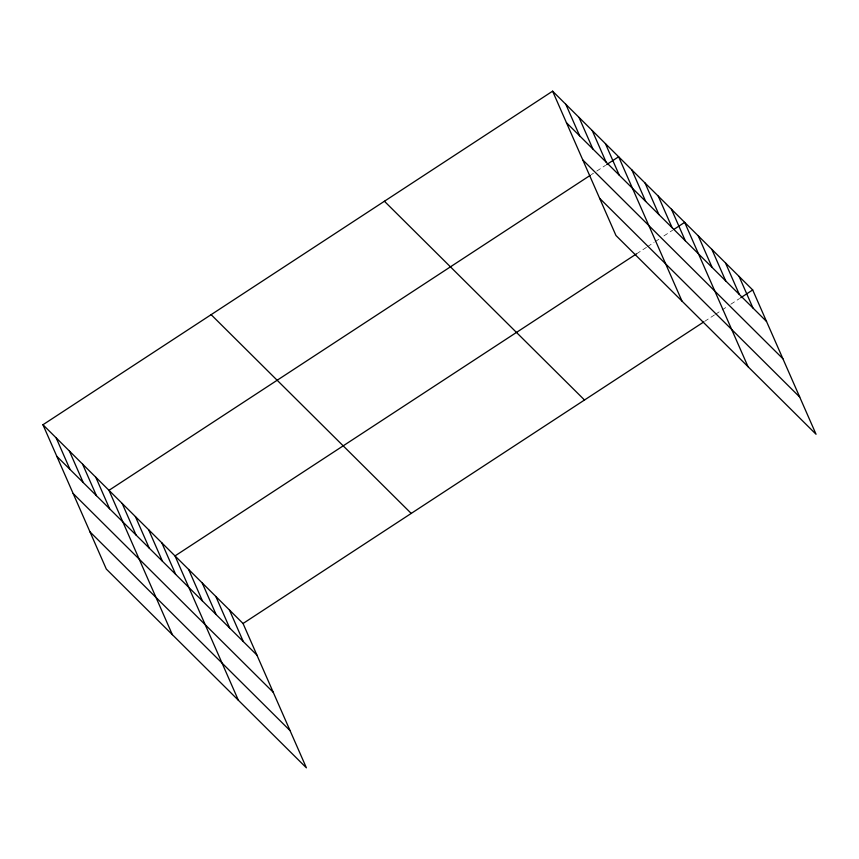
<?xml version="1.0" encoding="UTF-8"?>
<svg xmlns="http://www.w3.org/2000/svg" width="859" height="859" viewBox="0 0 859 859"><rect width="100%" height="100%" fill="white"/><g stroke="black" fill="none" stroke-linecap="round" stroke-linejoin="round"><path stroke-width="0.64" stroke-dasharray="4.29 3.22" d="M591.325 174.635L593.515 173.196M596.79 171.059L605.531 165.336M636.605 253.802L646.44 247.371M647.525 246.651L654.086 242.367M655.17 241.647L660.635 238.072M663.91 235.935L672.651 230.212M704.638 321.384L714.473 314.942M715.558 314.233L721.023 310.657M722.118 309.938L726.478 307.082M730.848 304.226L739.588 298.502"/><path stroke-width="1.29" d="M42.95 424.743L243.043 623.494L306.395 767.828L106.312 569.066L42.95 424.743L552.605 91.172L752.688 289.934L816.05 434.257L615.957 235.506L552.605 91.172M590.24 175.343L108.975 490.328L172.337 634.661M606.615 164.627L618.63 156.757L681.992 301.09M636.605 253.802L175.011 555.923L238.373 700.257M673.746 229.503L684.666 222.352L748.017 366.686M243.043 623.494L703.542 322.093M740.683 297.794L752.688 289.934M566.457 122.73L766.55 321.491M582.789 159.946L782.882 358.708M599.625 198.289L799.718 397.051M384.413 201.253L584.507 400.004M211.131 314.662L411.225 513.424M56.801 456.301L256.895 655.063M73.144 493.517L273.226 692.268M89.97 531.861L290.063 730.612M739.084 276.415L752.946 307.973M725.479 262.897L739.331 294.454M711.875 249.378L725.726 280.947M698.27 235.871L712.122 267.428M671.459 209.231L685.31 240.788M658.252 196.11L672.103 227.678M645.045 182.999L658.896 214.557M631.837 169.878L645.689 201.435M605.423 143.646L619.275 175.204M592.216 130.525L606.078 162.083M579.009 117.404L592.871 148.972M565.813 104.293L579.664 135.851M229.439 609.987L243.29 641.544M215.824 596.468L229.686 628.026M202.219 582.95L216.081 614.507M188.615 569.431L202.466 600.999M161.803 542.802L175.655 574.36M148.596 529.681L162.448 561.249M135.389 516.57L149.251 548.128M122.182 503.449L136.044 535.007M95.779 477.207L109.63 508.775M82.571 464.096L96.423 495.654M69.364 450.975L83.216 482.533M56.157 437.854L70.008 469.422"/></g></svg>
